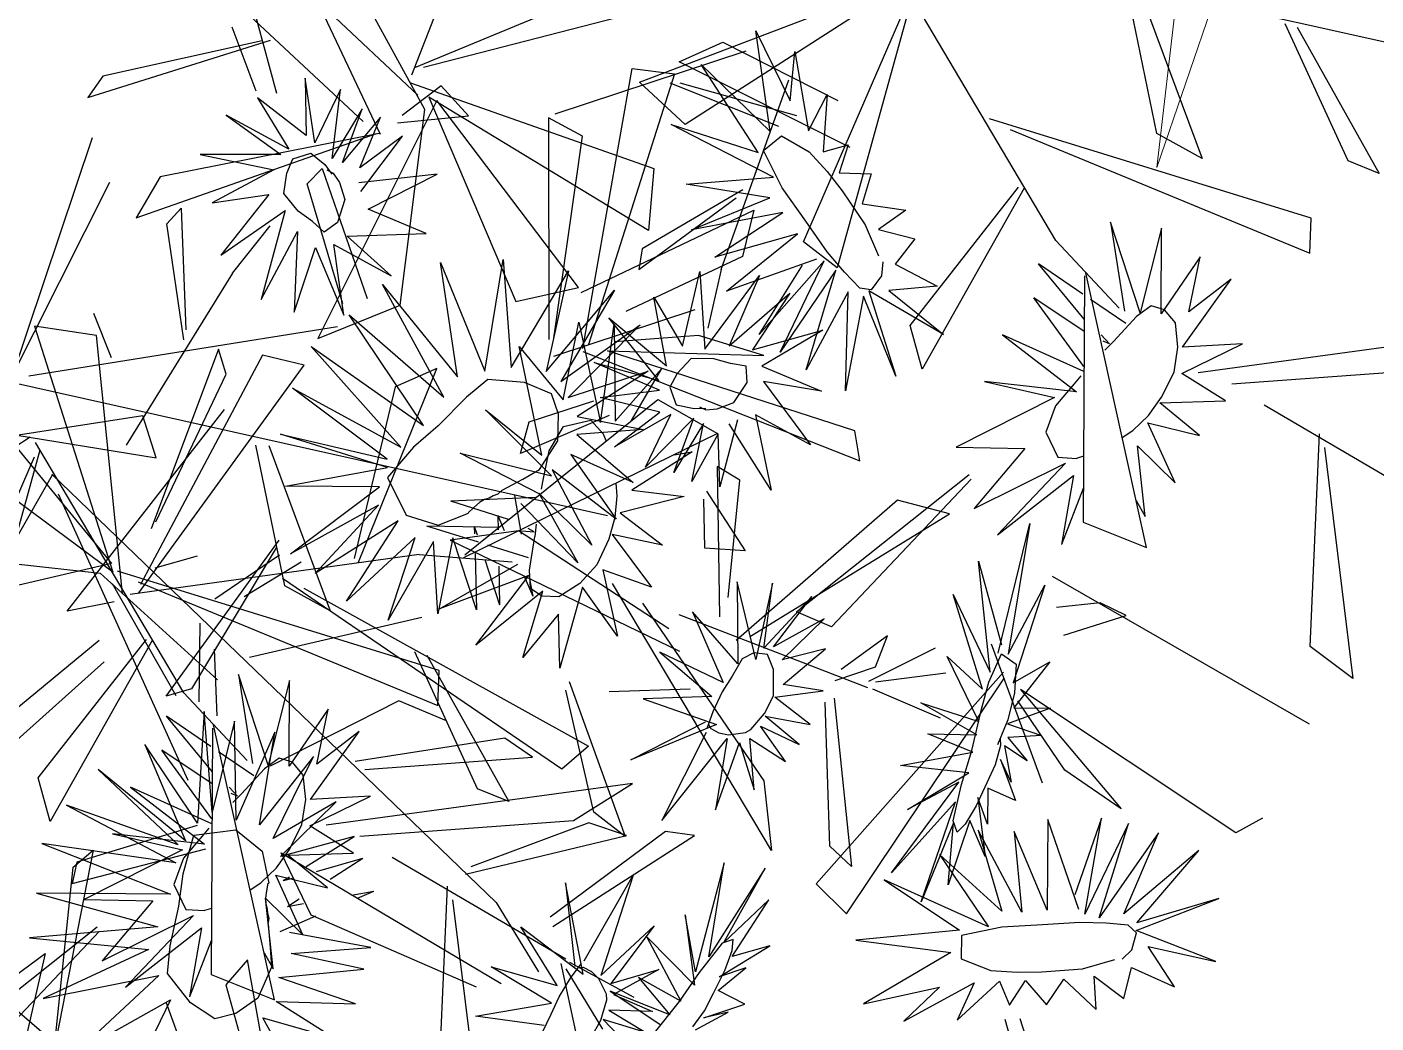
# Model space of a CAD drawing. Header units: millimetres. Extents: x -2729 to 15248, y -12439 to 5292.
# Drawn here: x 4224.4 to 4275.8, y -10324.1 to -10286.2 of the extents above; entities that cross this region are included whole.
import ezdxf

# ---------------------------------------------------------------- set-up
doc = ezdxf.new("R2010")
doc.units = ezdxf.units.MM

# ---------------------------------------------------------------- blocks, each defined once
blk = doc.blocks.new('styrtys')
at = {"color": 86, "linetype": 'Continuous'}
for p, q in [((-55.142, -11.478), (-55.167, -12.586)), ((-53.478, -13.323), (-55.142, -11.478)), ((-55.167, -12.586), (-54.315, -14.029)), ((-48.555, -19.104), (-48.638, -16.291)), ((-48.853, -19.113), (-50.282, -16.815)), ((-47.623, -20.286), (-42.067, -16.996)), ((-42.067, -16.996), (-42.432, -18.064)), ((-50.965, -17.578), (-48.745, -19.357)), ((-42.432, -18.064), (-47.349, -20.53)), ((-55.853, -19.225), (-55.492, -21.247)), ((-48.437, -24.175), (-55.853, -19.225)), ((-48.514, -19.277), (-48.034, -26.976)), ((-41.354, -20.024), (-48.059, -29.792)), ((-43.634, -21.403), (-41.354, -20.024)), ((-55.492, -21.247), (-48.056, -24.593)), ((-47.859, -28.441), (-43.634, -21.403)), ((-56.258, -23.174), (-57.214, -23.831)), ((-55.622, -34.516), (-56.258, -23.174)), ((-57.214, -23.831), (-56.03, -33.674)), ((-39.554, -25.284), (-39.393, -26.8)), ((-35.643, -30.247), (-39.554, -25.284)), ((-35.156, -28.736), (-33.433, -26.16)), ((-39.393, -26.8), (-35.989, -30.179)), ((-33.439, -36.98), (-32.424, -27.269)), ((-58.373, -28.177), (-58.017, -30.765)), ((-56.03, -33.674), (-58.373, -28.177)), ((-42.97, -40.416), (-42.039, -28.026)), ((-42.039, -28.026), (-40.824, -28.581)), ((-31.912, -28.061), (-31.763, -34.94)), ((-55.158, -31.157), (-54.926, -28.547)), ((-54.926, -28.547), (-46.572, -35.369)), ((-40.824, -28.581), (-42.964, -41.312)), ((-35.156, -28.736), (-42.901, -50.963)), ((-40.765, -29.785), (-40.985, -31.057)), ((-37.659, -35.411), (-40.765, -29.785)), ((-58.017, -30.765), (-56.458, -33.566)), ((-58.848, -31.305), (-54.976, -35.456)), ((-46.698, -35.363), (-55.158, -31.157)), ((-40.985, -31.057), (-37.788, -35.871)), ((-40.657, -33.353), (-40.581, -35.326)), ((-66.696, -35.766), (-55.947, -34.432)), ((-26.169, -34.318), (-29.202, -36.436)), ((-55.725, -34.561), (-66.201, -37.324)), ((-31.763, -34.94), (-33.439, -36.98)), ((-40.581, -35.326), (-36.266, -38.74)), ((-27.988, -36.792), (-25.998, -35.109)), ((-66.201, -37.324), (-66.696, -35.766)), ((-63.159, -39.43), (-55.492, -35.882)), ((-55.616, -35.737), (-63.071, -37.967)), ((-39.715, -41.192), (-43.853, -35.864)), ((-29.202, -36.436), (-27.988, -36.792)), ((-45.984, -36.949), (-39.979, -46.329)), ((-25.254, -48.823), (-21.97, -37.302)), ((-63.071, -37.967), (-63.159, -39.43)), ((-44.74, -38.934), (-52.697, -39.303)), ((-52.697, -39.303), (-51.402, -40.465)), ((-51.402, -40.465), (-44.806, -39.138)), ((-29.054, -43.728), (-32.381, -39.647)), ((-33.053, -40.327), (-29.863, -43.914)), ((-34.462, -41.358), (-42.307, -50.412)), ((-39.434, -42.548), (-37.162, -41.39)), ((-26.199, -43.548), (-16.643, -41.562)), ((-37.039, -43.461), (-44.236, -42.027)), ((-43.919, -42.016), (-37.691, -42.706)), ((-40.236, -47.71), (-38.416, -41.942)), ((-30.536, -43.54), (-23.407, -41.799)), ((-23.69, -41.943), (-29.626, -43.949)), ((-61.956, -42.235), (-62.561, -43.661)), ((-60.584, -44.585), (-61.956, -42.235)), ((-40.1, -43.459), (-37.36, -42.237)), ((-37.691, -42.706), (-37.039, -43.461)), ((-37.208, -43.119), (-40.069, -47.116)), ((-62.561, -43.661), (-60.903, -44.541)), ((-29.626, -43.949), (-30.536, -43.54)), ((-29.863, -43.914), (-29.054, -43.728)), ((-24.598, -44.425), (-26.199, -43.548)), ((-50.694, -43.96), (-50.381, -45.563)), ((-40.169, -46.057), (-50.694, -43.96)), ((-42.383, -44.619), (-41.284, -45.898)), ((-50.381, -45.563), (-40.491, -46.125)), ((-38.393, -48.246), (-47.893, -46.008)), ((-32.825, -48.065), (-37.231, -46.162)), ((-39.889, -46.603), (-48.408, -51.632)), ((-39.474, -46.774), (-38.393, -48.246)), ((-37.886, -46.672), (-33.147, -48.965)), ((-47.746, -53.921), (-40.475, -47.281)), ((-40.475, -47.281), (-42.222, -55.602)), ((-44.686, -55.546), (-40.755, -47.466)), ((-40.755, -47.466), (-34.506, -55.521)), ((-37.856, -54.883), (-40.236, -47.71)), ((-52.742, -47.904), (-45.087, -48.854)), ((-54.169, -50.722), (-50.034, -48.622)), ((-49.65, -48.53), (-53.406, -50.967)), ((-59.672, -49.232), (-62.505, -51.61)), ((-61.264, -51.857), (-59.431, -50.005)), ((-53.406, -50.967), (-54.169, -50.722)), ((-42.87, -50.933), (-34.342, -51.691)), ((-48.408, -51.632), (-47.746, -53.921))]:
    blk.add_line(p, q, dxfattribs=at)
at = {"color": 50, "linetype": 'Continuous'}
for p, q in [((-50.728, -12.619), (-49.51, -13.863)), ((-50.161, -13.901), (-50.728, -12.619)), ((-49.648, -12.499), (-49.038, -13.641)), ((-49.51, -13.863), (-49.648, -12.499)), ((-49.038, -13.641), (-48.534, -12.588)), ((-48.534, -12.588), (-48.696, -13.624)), ((-48.696, -13.624), (-47.536, -12.808)), ((-48.152, -13.543), (-46.97, -12.366)), ((-47.536, -12.808), (-48.152, -13.543)), ((-46.97, -12.366), (-46.958, -13.516)), ((-46.48, -13.722), (-44.547, -12.521)), ((-44.547, -12.521), (-45.552, -13.627)), ((-46.958, -13.516), (-45.705, -12.96)), ((-45.705, -12.96), (-46.48, -13.722)), ((-45.552, -13.627), (-42.988, -13.35)), ((-42.988, -13.35), (-45.217, -14.152)), ((-52.324, -13.387), (-50.161, -13.901)), ((-51.018, -14.32), (-52.324, -13.387)), ((-54.898, -14.777), (-51.018, -14.32)), ((-41.964, -14.025), (-45.969, -14.421)), ((-45.217, -14.152), (-41.964, -14.025)), ((-51.922, -14.95), (-54.898, -14.777)), ((-49.123, -14.899), (-50.868, -17.027)), ((-48.851, -17.208), (-49.123, -14.899)), ((-48.63, -14.755), (-48.851, -17.208)), ((-47.891, -16.467), (-48.63, -14.755)), ((-47.972, -14.614), (-47.891, -16.467)), ((-46.347, -16.911), (-47.972, -14.614)), ((-44.939, -15.961), (-47.192, -14.422)), ((-47.192, -14.422), (-46.347, -16.911)), ((-46.708, -14.616), (-44.939, -15.961)), ((-42.486, -15.509), (-46.708, -14.616)), ((-45.969, -14.421), (-42.486, -15.509)), ((-56.795, -16.288), (-51.922, -14.95)), ((-51.795, -15.317), (-56.795, -16.288)), ((-51.012, -15.287), (-54.67, -17.461)), ((-54.67, -17.461), (-52.145, -15.334)), ((-50.307, -15.281), (-53.109, -17.811)), ((-53.109, -17.811), (-51.012, -15.287)), ((-50.868, -17.027), (-50.307, -15.281)), ((-33.871, -21.583), (-33.225, -23.107)), ((-33.843, -23.205), (-33.871, -21.583)), ((-33.225, -23.107), (-33.035, -21.478)), ((-33.035, -21.478), (-32.807, -23.155)), ((-32.807, -23.155), (-32.17, -21.522)), ((-35.428, -22.027), (-33.843, -23.205)), ((-34.18, -23.463), (-35.428, -22.027)), ((-62.617, -24.882), (-61.967, -22.296)), ((-61.967, -22.296), (-62.28, -25.57)), ((-36.864, -22.885), (-34.18, -23.463)), ((-34.297, -23.946), (-36.864, -22.885)), ((-63.624, -25.092), (-63.542, -23.283)), ((-63.542, -23.283), (-62.617, -24.882)), ((-62.28, -25.57), (-59.758, -23.281)), ((-59.758, -23.281), (-62.007, -25.677)), ((-34.156, -23.976), (-33.741, -23.469)), ((-33.741, -23.469), (-33.531, -23.352)), ((-33.531, -23.352), (-32.736, -23.24)), ((-32.736, -23.24), (-31.976, -23.292)), ((-38.288, -24.417), (-34.297, -23.946)), ((-34.283, -24.328), (-34.156, -23.976)), ((-34.535, -24.751), (-38.288, -24.417)), ((-34.061, -24.573), (-36.945, -26.653)), ((-34.704, -27.487), (-34.061, -24.573)), ((-34.304, -24.683), (-34.283, -24.328)), ((-34.21, -24.857), (-34.304, -24.683)), ((-64.82, -24.813), (-63.624, -25.092)), ((-64.56, -26.217), (-64.82, -24.813)), ((-62.007, -25.677), (-58.453, -24.795)), ((-58.453, -24.795), (-61.915, -26.273)), ((-36.945, -26.653), (-34.2, -24.988)), ((-33.723, -24.951), (-34.384, -24.81)), ((-32.888, -25.047), (-33.723, -24.951)), ((-32.165, -25.041), (-32.888, -25.047)), ((-32.558, -25.213), (-32.855, -27.879)), ((-30.884, -27.635), (-32.558, -25.213)), ((-31.408, -25.063), (-32.165, -25.041)), ((-31.656, -25.113), (-30.884, -27.635)), ((-65.669, -25.577), (-64.56, -26.217)), ((-65.191, -27.2), (-65.669, -25.577)), ((-63.506, -25.551), (-63.01, -25.376)), ((-63.01, -25.376), (-62.355, -25.511)), ((-62.355, -25.511), (-62.228, -25.928)), ((-33.25, -25.297), (-34.704, -27.487)), ((-32.855, -27.879), (-33.25, -25.297)), ((-64.512, -26.75), (-63.645, -25.799)), ((-62.228, -25.928), (-62.539, -26.714)), ((-65.322, -28.088), (-64.512, -26.75)), ((-62.539, -26.714), (-62.968, -27.633)), ((-58.547, -26.483), (-62.475, -27.05)), ((-61.915, -26.273), (-58.547, -26.483)), ((-66.372, -27.357), (-65.191, -27.2)), ((-62.475, -27.05), (-58.751, -27.669)), ((-65.895, -28.49), (-66.372, -27.357)), ((-62.968, -27.633), (-63.695, -28.876)), ((-62.604, -27.602), (-59.024, -28.684)), ((-58.751, -27.669), (-62.604, -27.602)), ((-65.756, -28.926), (-65.322, -28.088)), ((-62.548, -27.888), (-60, -30.499)), ((-59.024, -28.684), (-62.112, -28.284)), ((-67.014, -28.617), (-65.895, -28.49)), ((-66.37, -29.376), (-67.014, -28.617)), ((-52.219, -28.693), (-50.635, -30.65)), ((-51.603, -30.608), (-52.219, -28.693)), ((-50.635, -30.65), (-50.18, -28.667)), ((-50.18, -28.667), (-49.751, -30.583)), ((-49.751, -30.583), (-48.554, -28.374)), ((-48.554, -28.374), (-48.372, -30.342)), ((-48.372, -30.342), (-46.312, -28.773)), ((-46.312, -28.773), (-47.455, -30.769)), ((-66.149, -29.859), (-65.756, -28.926)), ((-63.695, -28.876), (-64.472, -30.219)), ((-63.123, -28.963), (-60.99, -31.45)), ((-60, -30.499), (-63.123, -28.963)), ((-53.499, -29.712), (-53.893, -29.137)), ((-53.893, -29.137), (-51.603, -30.608)), ((-68.424, -30.148), (-66.37, -29.376)), ((-63.622, -29.802), (-61.568, -32.699)), ((-60.99, -31.45), (-63.622, -29.802)), ((-69.392, -31.962), (-66.862, -30.213)), ((-66.862, -30.213), (-68.424, -30.148)), ((-66.258, -31.07), (-66.149, -29.859)), ((-64.472, -30.219), (-65.463, -31.456)), ((-47.455, -30.769), (-44.288, -30.269)), ((-44.288, -30.269), (-46.131, -31.169)), ((-64.697, -30.686), (-64.889, -35.071)), ((-63.065, -33.613), (-64.697, -30.686)), ((-63.925, -30.495), (-63.065, -33.613)), ((-61.568, -32.699), (-63.925, -30.495)), ((-51.162, -31.034), (-50.379, -30.76)), ((-50.379, -30.76), (-49.531, -30.628)), ((-49.531, -30.628), (-48.455, -30.631)), ((-48.455, -30.631), (-47.535, -30.925)), ((-69.488, -33.64), (-67.611, -31.327)), ((-67.611, -31.327), (-69.392, -31.962)), ((-65.463, -31.456), (-66.258, -31.07)), ((-51.585, -31.275), (-51.162, -31.034)), ((-47.535, -30.925), (-46.744, -31.435)), ((-46.131, -31.169), (-44.061, -31.719)), ((-66.222, -31.533), (-69.488, -33.64)), ((-67.446, -35), (-66.222, -31.533)), ((-65.313, -31.615), (-67.446, -35)), ((-64.889, -35.071), (-65.313, -31.615)), ((-54.004, -31.731), (-56.293, -31.517)), ((-53.726, -32.29), (-56.293, -31.517)), ((-46.744, -31.435), (-46.487, -32.034)), ((-44.061, -31.719), (-46.685, -32.078)), ((-57.065, -33.869), (-53.726, -32.29)), ((-52.893, -32.283), (-53.085, -32.488)), ((-46.685, -32.078), (-43.739, -33.541)), ((-46.487, -32.034), (-46.581, -32.55)), ((-31.601, -32.362), (-30.815, -35.412)), ((-30.119, -35.031), (-31.601, -32.362)), ((-30.741, -32.255), (-30.119, -35.031)), ((-29.094, -35.074), (-30.741, -32.255)), ((-29.4, -31.987), (-29.094, -35.074)), ((-28.217, -34.774), (-29.4, -31.987)), ((-27.869, -32.182), (-28.217, -34.774)), ((-27.442, -34.987), (-27.869, -32.182)), ((-53.44, -32.772), (-57.065, -33.869)), ((-56.567, -35.122), (-53.44, -32.772)), ((-53.369, -33.148), (-53.085, -32.488)), ((-47.191, -32.876), (-48.446, -33.229)), ((-46.581, -32.55), (-47.191, -32.876)), ((-47.005, -32.814), (-44.422, -35.389)), ((-43.739, -33.541), (-47.005, -32.814)), ((-25.933, -32.919), (-27.442, -34.987)), ((-52.711, -33.985), (-53.369, -33.148)), ((-48.893, -33.384), (-48.446, -33.229)), ((-48.593, -33.327), (-48.622, -33.592)), ((-48.436, -33.77), (-48.593, -33.327)), ((-47.398, -34.743), (-47.61, -33.12)), ((-44.422, -35.389), (-47.222, -33.381)), ((-33.103, -33.86), (-33.593, -33.158)), ((-33.091, -33.61), (-33.593, -33.158)), ((-50.809, -33.626), (-52.039, -36.962)), ((-50.472, -33.824), (-51.648, -34.103)), ((-50.137, -37.143), (-50.809, -33.626)), ((-50.188, -33.756), (-50.472, -33.824)), ((-49.989, -33.727), (-50.137, -37.143)), ((-49.81, -33.815), (-48.33, -36.707)), ((-45.984, -36.949), (-47.21, -33.61)), ((-53.638, -34.426), (-56.567, -35.122)), ((-51.38, -34.282), (-54.775, -36.799)), ((-54.775, -36.799), (-53.638, -34.426)), ((-51.648, -34.103), (-52.711, -33.985)), ((-52.039, -36.962), (-51.38, -34.282)), ((-48.614, -34.41), (-48.33, -36.707)), ((-33.363, -35.455), (-34.556, -34.065)), ((-33.308, -34.861), (-34.556, -34.065)), ((-48.19, -34.621), (-47.084, -37.14)), ((-33.37, -35.891), (-35.175, -34.714)), ((-35.175, -34.714), (-33.311, -36.943)), ((-31.799, -34.772), (-30.688, -35.771)), ((-47.351, -35.098), (-47.084, -37.14)), ((-32.032, -35.394), (-31.678, -35.902)), ((-36.084, -35.889), (-33.818, -37.487)), ((-33.311, -36.943), (-36.084, -35.889)), ((-32.127, -35.615), (-31.678, -35.902)), ((-32.737, -36.304), (-32.502, -36.457)), ((-32.733, -36.189), (-32.502, -36.457)), ((-37.297, -37.389), (-34.061, -38.175)), ((-33.818, -37.487), (-37.297, -37.389)), ((-34.061, -38.175), (-37.525, -39.126)), ((-26.59, -38.468), (-22.276, -38.557)), ((-23.236, -40.91), (-26.59, -38.468)), ((-37.525, -39.126), (-33.86, -39.06)), ((-33.86, -39.06), (-37.26, -40.701)), ((-27.243, -39.256), (-23.236, -40.91)), ((-24.598, -42.898), (-27.243, -39.256)), ((-37.26, -40.701), (-33.753, -40.02)), ((-33.753, -40.02), (-37.111, -41.904)), ((-28.915, -40.068), (-26.486, -44.341)), ((-28.141, -44.81), (-28.915, -40.068)), ((-27.973, -40.035), (-24.598, -42.898)), ((-26.486, -44.341), (-27.973, -40.035)), ((-37.111, -41.904), (-33.134, -40.354)), ((-33.134, -40.354), (-35.015, -43.433)), ((-35.015, -43.433), (-32.333, -40.483)), ((-32.333, -40.483), (-33.416, -44.646)), ((-31.672, -45.18), (-31.411, -40.466)), ((-31.411, -40.466), (-29.951, -45.415)), ((-30.249, -40.158), (-28.141, -44.81)), ((-29.951, -45.415), (-30.249, -40.158)), ((-33.416, -44.646), (-32.077, -40.668)), ((-32.077, -40.668), (-31.672, -45.18)), ((-57.205, -41.825), (-57.124, -44.225)), ((-55.853, -44.522), (-57.205, -41.825)), ((-59.431, -42.391), (-57.887, -44.974)), ((-57.124, -44.225), (-59.431, -42.391)), ((-55.181, -42.368), (-55.853, -44.522)), ((-55.353, -44.852), (-55.181, -42.368)), ((-53.068, -43.379), (-55.353, -44.852)), ((-54.954, -45.447), (-53.068, -43.379)), ((-60.204, -44.204), (-58.42, -45.173)), ((-57.612, -44.762), (-60.204, -44.204)), ((-58.42, -45.173), (-60.504, -45.261)), ((-60.504, -45.261), (-58.327, -45.861)), ((-55.218, -46.319), (-52.371, -45.152)), ((-52.371, -45.152), (-54.954, -45.447)), ((-58.3, -46.284), (-60.819, -47.093)), ((-58.327, -45.861), (-60.508, -46.034)), ((-60.508, -46.034), (-58.3, -46.284)), ((-52.291, -46.49), (-55.218, -46.319)), ((-55.756, -47.085), (-52.291, -46.49)), ((-60.819, -47.093), (-58.569, -47.129)), ((-58.569, -47.129), (-60.65, -48.499)), ((-53.181, -48.598), (-55.756, -47.085)), ((-60.65, -48.499), (-58.688, -47.549)), ((-58.688, -47.549), (-59.214, -49.844)), ((-52.742, -47.904), (-54.978, -47.355)), ((-59.214, -49.844), (-57.935, -47.933)), ((-57.935, -47.933), (-58.112, -50.653)), ((-58.112, -50.653), (-57.614, -48.128)), ((-57.614, -48.128), (-56.334, -50.92)), ((-56.982, -48.118), (-54.856, -49.734)), ((-56.334, -50.92), (-56.982, -48.118)), ((-56.041, -47.905), (-53.181, -48.598)), ((-54.856, -49.734), (-56.041, -47.905))]:
    blk.add_line(p, q, dxfattribs=at)
for points in [[(-48.874, -13.889), (-48.641, -13.758), (-47.889, -13.642), (-47.134, -13.638), (-46.166, -13.638), (-45.353, -13.737), (-44.951, -13.883), (-45.275, -14.203), (-46.672, -14.488), (-48.012, -14.672), (-49.599, -14.999), (-50.645, -15.175), (-51.832, -15.19), (-51.707, -14.517), (-50.692, -14.112), (-49.649, -13.917), (-48.613, -13.875)], [(-30.765, -36.285), (-29.988, -35.842), (-29.333, -35.489), (-28.035, -35.469), (-27.151, -35.985), (-26.63, -36.63), (-26.804, -37.733), (-27.453, -38.994), (-28.45, -39.333), (-29.967, -39.673), (-31.156, -40.047), (-32.664, -40.285), (-33.517, -38.919), (-33.192, -37.664), (-32.194, -36.921)], [(-30.765, -36.285), (-30.982, -36.347), (-31.13, -36.47), (-31.28, -36.553), (-31.425, -36.678), (-31.627, -36.778), (-31.903, -36.863), (-32.19, -36.942), (-32.194, -36.921)], [(-57.822, -46.287), (-57.813, -46.009), (-57.586, -45.64), (-57.085, -45.184), (-56.171, -45.072), (-55.62, -45.38), (-55.8, -45.961), (-55.934, -46.618), (-56.314, -47.399), (-57.065, -47.622), (-57.662, -47.639), (-58.15, -47.114), (-57.975, -46.437), (-57.753, -46.041)]]:
    blk.add_lwpolyline(points, dxfattribs=at)
blk = doc.blocks.new('aerysty')
at = {"color": 221, "linetype": 'Continuous'}
for p, q in [((-32.861, -5.556, 0.09), (-31.988, -3.05, 0.09)), ((-31.988, -3.05, 0.09), (-32.587, -6.268, 0.09)), ((-33.878, -5.675, 0.09), (-33.636, -3.89, 0.09)), ((-33.636, -3.89, 0.09), (-32.861, -5.556, 0.09)), ((-32.587, -6.268, 0.09), (-29.885, -4.221, 0.09)), ((-29.885, -4.221, 0.09), (-32.327, -6.398, 0.09)), ((-35.039, -5.294, 0.09), (-33.878, -5.675, 0.09)), ((-34.905, -6.709, 0.09), (-35.039, -5.294, 0.09)), ((-35.948, -5.976, 0.09), (-34.905, -6.709, 0.09)), ((-35.617, -7.627, 0.09), (-35.948, -5.976, 0.09)), ((-32.327, -6.398, 0.09), (-28.725, -5.838, 0.09)), ((-28.725, -5.838, 0.09), (-32.288, -6.997, 0.09)), ((-32.288, -6.997, 0.09), (-28.968, -7.503, 0.09)), ((-36.801, -7.679, 0.09), (-35.617, -7.627, 0.09)), ((-36.428, -8.844, 0.09), (-36.801, -7.679, 0.09)), ((-28.968, -7.503, 0.09), (-32.911, -7.718, 0.09)), ((-32.911, -7.718, 0.09), (-29.274, -8.661, 0.09)), ((-33.088, -8.254, 0.09), (-29.634, -9.642, 0.09)), ((-29.274, -8.661, 0.09), (-33.088, -8.254, 0.09)), ((-33.057, -8.543, 0.09), (-30.762, -11.355, 0.09)), ((-37.549, -8.871, 0.09), (-36.428, -8.844, 0.09)), ((-36.977, -9.68, 0.09), (-37.549, -8.871, 0.09)), ((-29.634, -9.642, 0.09), (-32.66, -8.973, 0.09)), ((-39.082, -10.264, 0.09), (-36.977, -9.68, 0.09)), ((-33.722, -9.558, 0.09), (-31.827, -12.211, 0.09)), ((-30.762, -11.355, 0.09), (-33.722, -9.558, 0.09)), ((-37.539, -10.466, 0.09), (-39.082, -10.264, 0.09)), ((-40.202, -11.977, 0.09), (-37.539, -10.466, 0.09)), ((-34.291, -10.345, 0.09), (-32.511, -13.398, 0.09)), ((-31.827, -12.211, 0.09), (-34.291, -10.345, 0.09)), ((-35.435, -11.126, 0.09), (-36.012, -15.456, 0.09)), ((-34.075, -14.172, 0.09), (-35.435, -11.126, 0.09)), ((-34.652, -11.005, 0.09), (-34.075, -14.172, 0.09)), ((-32.511, -13.398, 0.09), (-34.652, -11.005, 0.09)), ((-40.445, -13.632, 0.09), (-38.379, -11.505, 0.09)), ((-37.021, -11.831, 0.09), (-40.445, -13.632, 0.09)), ((-38.379, -11.505, 0.09), (-40.202, -11.977, 0.09)), ((-38.54, -15.161, 0.09), (-37.021, -11.831, 0.09)), ((-36.127, -11.992, 0.09), (-38.54, -15.161, 0.09)), ((-36.012, -15.456, 0.09), (-36.127, -11.992, 0.09)), ((-18.992, -14.294, 0.09), (-16.851, -15.954, 0.09)), ((-18.653, -14.899, 0.09), (-18.992, -14.294, 0.09)), ((-17.294, -14.001, 0.09), (-15.896, -16.081, 0.09)), ((-16.851, -15.954, 0.09), (-17.294, -14.001, 0.09)), ((-15.896, -16.081, 0.09), (-15.27, -14.156, 0.09)), ((-15.27, -14.156, 0.09), (-15.014, -16.093, 0.09)), ((-15.014, -16.093, 0.09), (-13.632, -14.008, 0.09)), ((-13.632, -14.008, 0.09), (-13.625, -15.975, 0.09)), ((-13.625, -15.975, 0.09), (-11.445, -14.602, 0.09)), ((-11.445, -14.602, 0.09), (-12.754, -16.48, 0.09)), ((-19.331, -16.855, 0.09), (-21.582, -16.442, 0.09)), ((-19.105, -17.434, 0.09), (-21.582, -16.442, 0.09)), ((-12.754, -16.48, 0.09), (-9.57, -16.263, 0.09)), ((-9.57, -16.263, 0.09), (-11.478, -16.993, 0.09)), ((-44.114, -18.529, 0.09), (-42.839, -17.466, 0.09)), ((-42.839, -17.466, 0.09), (-42.928, -18.607, 0.09)), ((-22.554, -18.705, 0.09), (-19.105, -17.434, 0.09)), ((-11.478, -16.993, 0.09), (-9.473, -17.721, 0.09)), ((-44.661, -18.561, 0.09), (-43.439, -17.854, 0.09)), ((-43.439, -17.854, 0.09), (-44.114, -18.529, 0.09)), ((-42.473, -18.853, 0.09), (-40.451, -17.833, 0.09)), ((-40.451, -17.833, 0.09), (-41.544, -18.841, 0.09)), ((-18.863, -17.937, 0.09), (-22.554, -18.705, 0.09)), ((-22.171, -19.99, 0.09), (-18.863, -17.937, 0.09)), ((-9.473, -17.721, 0.09), (-12.107, -17.845, 0.09)), ((-12.107, -17.845, 0.09), (-9.315, -19.555, 0.09)), ((-42.928, -18.607, 0.09), (-41.637, -18.166, 0.09)), ((-41.637, -18.166, 0.09), (-42.473, -18.853, 0.09)), ((-41.544, -18.841, 0.09), (-38.978, -18.793, 0.09)), ((-38.978, -18.793, 0.09), (-41.259, -19.391, 0.09)), ((-16.331, -19.015, 0.09), (-17.845, -22.214, 0.09)), ((-15.975, -22.561, 0.09), (-16.331, -19.015, 0.09)), ((-14.108, -18.915, 0.09), (-14.16, -19.175, 0.09)), ((-13.991, -19.368, 0.09), (-14.108, -18.915, 0.09)), ((-13.048, -20.424, 0.09), (-13.115, -18.796, 0.09)), ((-12.488, -18.547, 0.09), (-10.155, -21.327, 0.09)), ((-9.315, -19.555, 0.09), (-12.488, -18.547, 0.09)), ((-41.142, -21.209, 0.09), (-43.24, -19.485, 0.09)), ((-43.24, -19.485, 0.09), (-42.622, -22.026, 0.09)), ((-38.022, -19.552, 0.09), (-42.027, -19.591, 0.09)), ((-41.259, -19.391, 0.09), (-38.022, -19.552, 0.09)), ((-15.527, -19.188, 0.09), (-15.975, -22.561, 0.09)), ((-15.358, -19.292, 0.09), (-14.146, -22.289, 0.09)), ((-11.841, -22.736, 0.09), (-12.762, -19.318, 0.09)), ((-10.155, -21.327, 0.09), (-12.753, -19.089, 0.09)), ((-45.13, -22.1, 0.09), (-45.196, -19.787, 0.09)), ((-44.695, -19.688, 0.09), (-45.13, -22.1, 0.09)), ((-44.114, -21.449, 0.09), (-44.695, -19.688, 0.09)), ((-44.03, -19.606, 0.09), (-44.114, -21.449, 0.09)), ((-42.622, -22.026, 0.09), (-44.03, -19.606, 0.09)), ((-42.777, -19.72, 0.09), (-41.142, -21.209, 0.09)), ((-38.671, -20.977, 0.09), (-42.777, -19.72, 0.09)), ((-42.027, -19.591, 0.09), (-38.671, -20.977, 0.09)), ((-19.206, -19.56, 0.09), (-22.171, -19.99, 0.09)), ((-20.543, -21.811, 0.09), (-19.206, -19.56, 0.09)), ((-16.955, -19.616, 0.09), (-20.543, -21.811, 0.09)), ((-17.845, -22.214, 0.09), (-16.955, -19.616, 0.09)), ((-14.224, -19.987, 0.09), (-14.146, -22.289, 0.09)), ((-13.823, -20.233, 0.09), (-12.948, -22.828, 0.09)), ((-34.158, -21.03, 0.09), (-33.515, -22.546, 0.09)), ((-34.13, -22.644, 0.09), (-34.158, -21.03, 0.09)), ((-33.515, -22.546, 0.09), (-33.326, -20.926, 0.09)), ((-33.326, -20.926, 0.09), (-33.099, -22.594, 0.09)), ((-33.099, -22.594, 0.09), (-32.466, -20.969, 0.09)), ((-32.466, -20.969, 0.09), (-32.293, -22.672, 0.09)), ((-13.033, -20.78, 0.09), (-12.948, -22.828, 0.09)), ((-35.708, -21.472, 0.09), (-34.13, -22.644, 0.09)), ((-34.465, -22.901, 0.09), (-35.708, -21.472, 0.09)), ((-32.293, -22.672, 0.09), (-31.112, -21.226, 0.09)), ((-31.112, -21.226, 0.09), (-31.713, -22.647, 0.09)), ((-31.713, -22.647, 0.09), (-29.703, -21.99, 0.09)), ((-29.703, -21.99, 0.09), (-30.936, -23.179, 0.09)), ((-37.136, -22.325, 0.09), (-34.465, -22.901, 0.09)), ((-34.582, -23.382, 0.09), (-37.136, -22.325, 0.09)), ((-30.936, -23.179, 0.09), (-28.764, -22.639, 0.09)), ((-28.764, -22.639, 0.09), (-30.692, -23.722, 0.09)), ((-38.553, -23.85, 0.09), (-34.582, -23.382, 0.09)), ((-28.286, -23.485, 0.09), (-30.928, -24.012, 0.09)), ((-30.692, -23.722, 0.09), (-28.286, -23.485, 0.09)), ((-34.818, -24.183, 0.09), (-38.553, -23.85, 0.09)), ((-34.347, -24.006, 0.09), (-37.217, -26.075, 0.09)), ((-34.987, -26.906, 0.09), (-34.347, -24.006, 0.09)), ((-34.495, -24.288, 0.09), (-34.589, -24.115, 0.09)), ((-31.451, -24.042, 0.09), (-29.312, -26.205, 0.09)), ((-28.642, -25.039, 0.09), (-31.451, -24.042, 0.09)), ((-30.928, -24.012, 0.09), (-28.642, -25.039, 0.09)), ((-37.217, -26.075, 0.09), (-34.485, -24.418, 0.09)), ((-32.851, -24.643, 0.09), (-33.147, -27.295, 0.09)), ((-31.185, -27.053, 0.09), (-32.851, -24.643, 0.09)), ((-31.954, -24.543, 0.09), (-31.185, -27.053, 0.09)), ((-29.312, -26.205, 0.09), (-31.954, -24.543, 0.09)), ((-33.54, -24.726, 0.09), (-34.987, -26.906, 0.09)), ((-33.147, -27.295, 0.09), (-33.54, -24.726, 0.09)), ((-35.436, -28.148, 0.09), (-33.722, -25.585, 0.09)), ((-23.394, -26.579, 0.09), (-23.526, -28.965, 0.09)), ((-22.292, -29.372, 0.09), (-23.394, -26.579, 0.09)), ((-25.651, -26.944, 0.09), (-24.348, -29.64, 0.09)), ((-23.526, -28.965, 0.09), (-25.651, -26.944, 0.09)), ((-21.436, -27.296, 0.09), (-22.292, -29.372, 0.09)), ((-21.826, -29.743, 0.09), (-21.436, -27.296, 0.09)), ((-26.577, -28.672, 0.09), (-24.894, -29.791, 0.09)), ((-24.057, -29.455, 0.09), (-26.577, -28.672, 0.09)), ((-19.431, -28.485, 0.09), (-21.826, -29.743, 0.09)), ((-21.482, -30.368, 0.09), (-19.431, -28.485, 0.09)), ((-26.968, -29.694, 0.09), (-24.863, -30.481, 0.09)), ((-24.894, -29.791, 0.09), (-26.968, -29.694, 0.09)), ((-21.822, -31.209, 0.09), (-18.896, -30.303, 0.09)), ((-18.896, -30.303, 0.09), (-21.482, -30.368, 0.09)), ((-27.04, -30.46, 0.09), (-24.874, -30.903, 0.09)), ((-24.863, -30.481, 0.09), (-27.04, -30.46, 0.09)), ((-29.708, -31.384, 0.09), (-29.404, -34.456, 0.09)), ((-28.531, -34.158, 0.09), (-29.708, -31.384, 0.09)), ((-24.874, -30.903, 0.09), (-27.442, -31.482, 0.09)), ((-18.935, -31.637, 0.09), (-21.822, -31.209, 0.09)), ((-31.898, -31.758, 0.09), (-31.116, -34.793, 0.09)), ((-30.424, -34.413, 0.09), (-31.898, -31.758, 0.09)), ((-31.043, -31.65, 0.09), (-30.424, -34.413, 0.09)), ((-29.404, -34.456, 0.09), (-31.043, -31.65, 0.09)), ((-28.184, -31.578, 0.09), (-28.531, -34.158, 0.09)), ((-27.76, -34.369, 0.09), (-28.184, -31.578, 0.09)), ((-27.442, -31.482, 0.09), (-25.215, -31.717, 0.09)), ((-25.215, -31.717, 0.09), (-27.398, -32.891, 0.09)), ((-22.422, -31.921, 0.09), (-18.935, -31.637, 0.09)), ((-26.258, -32.311, 0.09), (-27.76, -34.369, 0.09)), ((-27.398, -32.891, 0.09), (-25.369, -32.123, 0.09)), ((-27.164, -34.717, 0.09), (-26.258, -32.311, 0.09)), ((-25.369, -32.123, 0.09), (-26.093, -34.351, 0.09)), ((-20.003, -33.648, 0.09), (-22.422, -31.921, 0.09)), ((-33.394, -33.248, 0.09), (-33.881, -32.55, 0.09)), ((-33.382, -32.999, 0.09), (-33.881, -32.55, 0.09)), ((-26.093, -34.351, 0.09), (-24.657, -32.57, 0.09)), ((-24.657, -32.57, 0.09), (-25.072, -35.25, 0.09)), ((-25.072, -35.25, 0.09), (-24.356, -32.791, 0.09)), ((-24.356, -32.791, 0.09), (-23.334, -35.672, 0.09)), ((-23.729, -32.837, 0.09), (-21.764, -34.627, 0.09)), ((-23.334, -35.672, 0.09), (-23.729, -32.837, 0.09)), ((-22.777, -32.709, 0.09), (-20.003, -33.648, 0.09)), ((-21.764, -34.627, 0.09), (-22.777, -32.709, 0.09)), ((-49.482, -33.188, 0.09), (-48.085, -35.267, 0.09)), ((-49.04, -35.141, 0.09), (-49.482, -33.188, 0.09)), ((-48.085, -35.267, 0.09), (-47.458, -33.342, 0.09)), ((-47.458, -33.342, 0.09), (-47.203, -35.279, 0.09)), ((-47.203, -35.279, 0.09), (-45.821, -33.195, 0.09)), ((-45.821, -33.195, 0.09), (-45.814, -35.161, 0.09)), ((-33.652, -34.835, 0.09), (-34.839, -33.452, 0.09)), ((-33.598, -34.245, 0.09), (-34.839, -33.452, 0.09)), ((-24.277, -33.325, 0.09), (-27.164, -34.717, 0.09)), ((-26.74, -35.39, 0.09), (-24.277, -33.325, 0.09)), ((-50.841, -34.085, 0.09), (-51.181, -33.48, 0.09)), ((-51.181, -33.48, 0.09), (-49.04, -35.141, 0.09)), ((-45.814, -35.161, 0.09), (-43.633, -33.788, 0.09)), ((-43.633, -33.788, 0.09), (-44.942, -35.666, 0.09)), ((-33.659, -35.27, 0.09), (-35.456, -34.097, 0.09)), ((-35.456, -34.097, 0.09), (-33.6, -36.316, 0.09)), ((-32.096, -34.155, 0.09), (-30.99, -35.15, 0.09)), ((-32.422, -34.995, 0.09), (-31.975, -35.28, 0.09)), ((-32.328, -34.774, 0.09), (-31.975, -35.28, 0.09)), ((-22.927, -34.511, 0.09), (-26.74, -35.39, 0.09)), ((-26.369, -35.945, 0.09), (-22.927, -34.511, 0.09)), ((-44.942, -35.666, 0.09), (-41.759, -35.449, 0.09)), ((-41.759, -35.449, 0.09), (-43.666, -36.179, 0.09)), ((-36.36, -35.268, 0.09), (-34.105, -36.858, 0.09)), ((-33.6, -36.316, 0.09), (-36.36, -35.268, 0.09)), ((-51.519, -36.041, 0.09), (-53.77, -35.628, 0.09)), ((-51.293, -36.62, 0.09), (-53.77, -35.628, 0.09)), ((-33.029, -35.681, 0.09), (-32.796, -35.833, 0.09)), ((-33.025, -35.566, 0.09), (-32.796, -35.833, 0.09)), ((-22.328, -36.039, 0.09), (-26.369, -35.945, 0.09)), ((-43.666, -36.179, 0.09), (-41.662, -36.907, 0.09)), ((-26.339, -36.622, 0.09), (-22.328, -36.039, 0.09)), ((-54.742, -37.892, 0.09), (-51.293, -36.62, 0.09)), ((-41.662, -36.907, 0.09), (-44.295, -37.031, 0.09)), ((-44.295, -37.031, 0.09), (-41.504, -38.741, 0.09)), ((-37.567, -36.76, 0.09), (-34.347, -37.542, 0.09)), ((-34.105, -36.858, 0.09), (-37.567, -36.76, 0.09)), ((-22.619, -37.922, 0.09), (-26.339, -36.622, 0.09)), ((-51.052, -37.124, 0.09), (-54.742, -37.892, 0.09)), ((-54.36, -39.177, 0.09), (-51.052, -37.124, 0.09)), ((-34.347, -37.542, 0.09), (-37.794, -38.488, 0.09)), ((-45.237, -39.61, 0.09), (-45.304, -37.982, 0.09)), ((-44.677, -37.733, 0.09), (-42.344, -40.513, 0.09)), ((-41.504, -38.741, 0.09), (-44.677, -37.733, 0.09)), ((-26.912, -37.834, 0.09), (-22.619, -37.922, 0.09)), ((-23.574, -40.264, 0.09), (-26.912, -37.834, 0.09)), ((-48.52, -38.202, 0.09), (-50.033, -41.401, 0.09)), ((-48.164, -41.747, 0.09), (-48.52, -38.202, 0.09)), ((-47.716, -38.374, 0.09), (-48.164, -41.747, 0.09)), ((-47.546, -38.478, 0.09), (-46.334, -41.475, 0.09)), ((-46.297, -38.101, 0.09), (-46.348, -38.361, 0.09)), ((-46.18, -38.555, 0.09), (-46.297, -38.101, 0.09)), ((-44.03, -41.922, 0.09), (-44.951, -38.504, 0.09)), ((-42.344, -40.513, 0.09), (-44.942, -38.276, 0.09)), ((-37.794, -38.488, 0.09), (-34.147, -38.423, 0.09)), ((-34.147, -38.423, 0.09), (-37.53, -40.057, 0.09)), ((-51.395, -38.746, 0.09), (-54.36, -39.177, 0.09)), ((-52.731, -40.998, 0.09), (-51.395, -38.746, 0.09)), ((-49.144, -38.802, 0.09), (-52.731, -40.998, 0.09)), ((-50.033, -41.401, 0.09), (-49.144, -38.802, 0.09)), ((-27.562, -38.618, 0.09), (-23.574, -40.264, 0.09)), ((-24.93, -42.243, 0.09), (-27.562, -38.618, 0.09)), ((-46.413, -39.173, 0.09), (-46.334, -41.475, 0.09)), ((-46.012, -39.419, 0.09), (-45.137, -42.014, 0.09)), ((-37.53, -40.057, 0.09), (-34.041, -39.378, 0.09)), ((-34.041, -39.378, 0.09), (-37.383, -41.254, 0.09)), ((-30.553, -39.515, 0.09), (-28.456, -44.146, 0.09)), ((-30.257, -44.747, 0.09), (-30.553, -39.515, 0.09)), ((-29.226, -39.426, 0.09), (-26.808, -43.679, 0.09)), ((-28.456, -44.146, 0.09), (-29.226, -39.426, 0.09)), ((-28.289, -39.394, 0.09), (-24.93, -42.243, 0.09)), ((-26.808, -43.679, 0.09), (-28.289, -39.394, 0.09)), ((-45.222, -39.966, 0.09), (-45.137, -42.014, 0.09)), ((-37.383, -41.254, 0.09), (-33.424, -39.711, 0.09)), ((-33.424, -39.711, 0.09), (-35.297, -42.776, 0.09)), ((-35.297, -42.776, 0.09), (-32.627, -39.839, 0.09)), ((-32.627, -39.839, 0.09), (-33.705, -43.983, 0.09)), ((-33.705, -43.983, 0.09), (-32.372, -40.023, 0.09)), ((-32.372, -40.023, 0.09), (-31.969, -44.514, 0.09)), ((-31.969, -44.514, 0.09), (-31.71, -39.822, 0.09)), ((-31.71, -39.822, 0.09), (-30.257, -44.747, 0.09))]:
    blk.add_line(p, q, dxfattribs=at)
at = {"color": 86, "linetype": 'Continuous'}
for p, q in [((-26.407, -4.424, 0.09), (-27.412, -4.991, 0.09)), ((-13.146, -9.856, 0.09), (-20.061, -4.295, 0.09)), ((-20.061, -4.295, 0.09), (-19.881, -6.332, 0.09)), ((-37.774, -8.266, 0.09), (-40.708, -4.827, 0.09)), ((-27.412, -4.991, 0.09), (-27.106, -14.852, 0.09)), ((-22.786, -16.103, 0.09), (-22.416, -4.804, 0.09)), ((-12.791, -4.994, 0.09), (-12.994, -12.668, 0.09)), ((-40.861, -5.681, 0.09), (-38.099, -8.726, 0.09)), ((-19.881, -6.332, 0.09), (-12.805, -10.305, 0.09)), ((-5.758, -6.366, 0.09), (-13.267, -15.458, 0.09)), ((-12.949, -14.137, 0.09), (-8.14, -7.533, 0.09)), ((-28.944, -9.197, 0.09), (-28.819, -11.794, 0.09)), ((-27.106, -14.852, 0.09), (-28.944, -9.197, 0.09)), ((-28.819, -11.794, 0.09), (-27.522, -14.708, 0.09)), ((-29.691, -12.256, 0.09), (-26.219, -16.712, 0.09)), ((2.413, -12.546, 0.09), (-5.296, -34.666, 0.09)), ((-20.425, -16.184, 0.09), (-19.964, -13.618, 0.09)), ((-19.964, -13.618, 0.09), (-12.285, -21.117, 0.09)), ((-3.17, -13.59, 0.09), (-3.389, -14.856, 0.09)), ((-0.079, -19.189, 0.09), (-3.17, -13.59, 0.09)), ((-9.159, -26.439, 0.09), (-7.143, -14.238, 0.09)), ((-7.143, -14.238, 0.09), (-5.988, -14.895, 0.09)), ((-5.988, -14.895, 0.09), (-9.233, -27.327, 0.09)), ((-3.389, -14.856, 0.09), (-0.207, -19.647, 0.09)), ((-37.864, -15.986, 0.09), (-27.091, -15.612, 0.09)), ((-26.883, -15.758, 0.09), (-37.511, -17.574, 0.09)), ((-37.511, -17.574, 0.09), (-37.864, -15.986, 0.09)), ((-12.409, -21.1, 0.09), (-20.425, -16.184, 0.09)), ((-30.543, -21.047, 0.09), (-29.289, -20.013, 0.09)), ((-29.289, -20.013, 0.09), (-28.036, -20.242, 0.09)), ((-6.243, -19.64, 0.09), (-6.342, -21.603, 0.09)), ((-2.125, -24.942, 0.09), (-6.243, -19.64, 0.09)), ((-28.036, -20.242, 0.09), (-30.059, -21.078, 0.09)), ((-29.086, -23.68, 0.09), (-21.172, -20.839, 0.09)), ((-21.282, -20.685, 0.09), (-28.87, -22.237, 0.09)), ((-45.3, -23.988, 0.09), (-46.515, -21.584, 0.09)), ((-45.004, -24.006, 0.09), (-44.838, -21.209, 0.09)), ((-6.342, -21.603, 0.09), (-2.365, -25.368, 0.09)), ((-47.259, -22.28, 0.09), (-45.215, -24.24, 0.09)), ((-44.185, -25.26, 0.09), (-38.387, -22.488, 0.09)), ((-38.387, -22.488, 0.09), (-38.843, -23.514, 0.09)), ((-28.87, -22.237, 0.09), (-29.086, -23.68, 0.09)), ((-11.841, -22.736, 0.09), (-6.716, -32.563, 0.09)), ((-45.335, -29.042, 0.09), (-52.249, -23.482, 0.09)), ((-38.843, -23.514, 0.09), (-43.935, -25.525, 0.09)), ((-44.979, -24.181, 0.09), (-45.182, -31.855, 0.09)), ((-10.783, -24.813, 0.09), (-18.703, -24.477, 0.09)), ((-18.703, -24.477, 0.09), (-17.522, -25.743, 0.09)), ((-39.814, -24.713, 0.09), (-39.653, -26.221, 0.09)), ((-35.921, -29.653, 0.09), (-39.814, -24.713, 0.09)), ((-17.522, -25.743, 0.09), (-10.866, -25.009, 0.09)), ((-52.07, -25.518, 0.09), (-44.994, -29.491, 0.09)), ((-37.947, -25.553, 0.09), (-45.456, -34.644, 0.09)), ((-40.329, -26.719, 0.09), (-37.947, -25.553, 0.09)), ((-39.653, -26.221, 0.09), (-36.265, -29.584, 0.09)), ((-25.977, -29.166, 0.09), (-30.797, -26.078, 0.09)), ((-30.002, -26.179, 0.09), (-25.957, -28.16, 0.09)), ((-45.138, -33.323, 0.09), (-40.329, -26.719, 0.09)), ((-33.728, -36.353, 0.09), (-32.718, -26.688, 0.09)), ((-28.14, -26.567, 0.09), (-28.866, -27.927, 0.09)), ((-26.988, -29.017, 0.09), (-28.14, -26.567, 0.09)), ((-32.209, -27.477, 0.09), (-32.06, -34.323, 0.09)), ((-28.866, -27.927, 0.09), (-27.3, -28.946, 0.09)), ((-25.957, -28.16, 0.09), (-25.977, -29.166, 0.09)), ((-41.019, -29.193, 0.09), (-41.238, -30.459, 0.09)), ((-37.928, -34.792, 0.09), (-41.019, -29.193, 0.09)), ((-6.881, -32.277, 0.09), (-17.129, -29.27, 0.09)), ((-17.129, -29.27, 0.09), (-16.959, -30.886, 0.09)), ((-41.238, -30.459, 0.09), (-38.056, -35.25, 0.09)), ((-16.959, -30.886, 0.09), (-7.206, -32.316, 0.09)), ((-12.963, -31.273, 0.09), (-13.624, -38.532, 0.09)), ((-57.889, -31.822, 0.09), (-54.416, -36.278, 0.09)), ((-29.776, -31.732, 0.09), (-37.484, -53.853, 0.09)), ((-19.507, -32.999, 0.09), (-21.675, -32.257, 0.09)), ((-52.613, -35.37, 0.09), (-52.153, -32.805, 0.09)), ((-52.153, -32.805, 0.09), (-44.473, -40.304, 0.09)), ((-18.661, -32.564, 0.09), (-22.794, -35.247, 0.09)), ((-16.933, -33.136, 0.09), (-18.661, -32.564, 0.09)), ((-6.651, -32.843, 0.09), (-15.539, -37.077, 0.09)), ((-12.111, -37.52, 0.09), (-11.689, -32.611, 0.09)), ((-41.348, -45.625, 0.09), (-39.332, -33.424, 0.09)), ((-39.332, -33.424, 0.09), (-38.176, -34.081, 0.09)), ((-23.067, -37.074, 0.09), (-16.933, -33.136, 0.09)), ((-19.507, -32.999, 0.09), (-12.002, -34.616, 0.09)), ((-26.493, -33.704, 0.09), (-29.511, -35.812, 0.09)), ((-21.17, -35.667, 0.09), (-16.886, -33.95, 0.09)), ((-16.497, -33.892, 0.09), (-20.435, -35.977, 0.09)), ((-15.085, -39.404, 0.09), (-7.291, -33.463, 0.09)), ((-13.018, -33.635, 0.09), (-14.295, -38.07, 0.09)), ((-38.176, -34.081, 0.09), (-41.421, -46.513, 0.09)), ((-32.06, -34.323, 0.09), (-33.728, -36.353, 0.09)), ((-14.489, -38.412, 0.09), (-13.714, -34.024, 0.09)), ((-28.303, -36.166, 0.09), (-26.323, -34.491, 0.09)), ((-44.598, -40.286, 0.09), (-52.613, -35.37, 0.09)), ((-29.511, -35.812, 0.09), (-28.303, -36.166, 0.09)), ((-20.435, -35.977, 0.09), (-21.17, -35.667, 0.09)), ((-19.705, -36.14, 0.09), (-19.805, -45.939, 0.09)), ((-17.59, -37.212, 0.09), (-19.705, -36.14, 0.09)), ((-11.934, -36.586, 0.09), (-17.821, -41.514, 0.09)), ((-24.677, -39.021, 0.09), (-22.964, -37.265, 0.09)), ((-22.964, -37.265, 0.09), (-19.75, -45.61, 0.09)), ((-19.709, -46.826, 0.09), (-17.59, -37.212, 0.09)), ((-15.539, -37.077, 0.09), (-15.085, -39.404, 0.09)), ((-13.624, -38.532, 0.09), (-12.111, -37.52, 0.09)), ((-38.431, -38.827, 0.09), (-38.531, -40.79, 0.09)), ((-34.314, -44.129, 0.09), (-38.431, -38.827, 0.09)), ((-19.805, -45.939, 0.09), (-24.677, -39.021, 0.09)), ((-61.274, -42.866, 0.09), (-53.36, -40.025, 0.09)), ((-53.471, -39.871, 0.09), (-61.058, -41.424, 0.09)), ((-11.833, -39.894, 0.09), (-18.953, -46.712, 0.09)), ((-39.695, -41.895, 0.09), (-37.433, -40.742, 0.09)), ((-38.531, -40.79, 0.09), (-34.554, -44.555, 0.09)), ((-19.122, -46.992, 0.09), (-10.453, -40.753, 0.09)), ((-40.357, -42.801, 0.09), (-37.63, -41.585, 0.09)), ((-44.03, -41.922, 0.09), (-38.905, -51.75, 0.09)), ((-29.854, -44.693, 0.09), (-27.117, -42.687, 0.09)), ((-27.117, -42.687, 0.09), (-20.279, -45.822, 0.09)), ((-50.892, -43.663, 0.09), (-49.711, -44.929, 0.09)), ((-42.972, -43.999, 0.09), (-50.892, -43.663, 0.09)), ((-49.711, -44.929, 0.09), (-43.055, -44.196, 0.09)), ((-24.256, -47.962, 0.09), (-27.567, -43.9, 0.09)), ((-29.086, -44.293, 0.09), (-36.893, -53.304, 0.09)), ((-19.75, -45.61, 0.09), (-29.854, -44.693, 0.09)), ((-28.236, -44.577, 0.09), (-25.062, -48.146, 0.09)), ((-32.204, -47.696, 0.09), (-39.366, -46.269, 0.09)), ((-39.05, -46.258, 0.09), (-32.852, -46.945, 0.09)), ((-20.279, -45.822, 0.09), (-17.316, -51.061, 0.09)), ((-21.976, -46.817, 0.09), (-27.785, -53.052, 0.09)), ((-9.261, -66.446, 0.09), (-21.98, -46.775, 0.09)), ((-18.992, -51.141, 0.09), (-19.96, -46.346, 0.09)), ((-32.852, -46.945, 0.09), (-32.204, -47.696, 0.09)), ((-29.601, -53.001, 0.09), (-22.036, -46.908, 0.09)), ((-8.546, -48.939, 0.09), (-19.448, -46.946, 0.09)), ((-39.281, -53.096, 0.09), (-36.968, -47.539, 0.09)), ((-36.968, -47.539, 0.09), (-35.875, -48.812, 0.09)), ((-19.597, -59.274, 0.09), (-21.911, -47.578, 0.09)), ((-25.062, -48.146, 0.09), (-24.256, -47.962, 0.09)), ((-39.069, -51.463, 0.09), (-49.317, -48.456, 0.09)), ((-35.875, -48.812, 0.09), (-39.064, -52.522, 0.09)), ((-49.148, -50.073, 0.09), (-39.394, -51.502, 0.09)), ((-34.626, -50.993, 0.09), (-33.551, -52.458, 0.09)), ((-38.839, -52.03, 0.09), (-47.727, -56.263, 0.09)), ((-26.671, -56.989, 0.09), (-21.145, -52.214, 0.09)), ((-21.331, -52.47, 0.09), (-25.68, -56.938, 0.09)), ((-27.785, -53.052, 0.09), (-29.601, -53.001, 0.09)), ((-37.454, -53.823, 0.09), (-28.966, -54.577, 0.09)), ((-27.89, -56.041, 0.09), (-37.345, -53.815, 0.09)), ((-25.68, -56.938, 0.09), (-26.671, -56.989, 0.09))]:
    blk.add_line(p, q, dxfattribs=at)
at = {"color": 50, "linetype": 'Continuous'}
for p, q in [((-33.801, -6.141, 0.09), (-33.294, -6.012, 0.09)), ((-33.294, -6.012, 0.09), (-32.657, -6.203, 0.09)), ((-34.904, -7.24, 0.09), (-33.961, -6.374, 0.09)), ((-32.567, -6.628, 0.09), (-32.945, -7.38, 0.09)), ((-32.657, -6.203, 0.09), (-32.567, -6.628, 0.09)), ((-35.825, -8.496, 0.09), (-34.904, -7.24, 0.09)), ((-32.945, -7.38, 0.09), (-33.452, -8.252, 0.09)), ((-36.329, -9.288, 0.09), (-35.825, -8.496, 0.09)), ((-33.452, -8.252, 0.09), (-34.282, -9.42, 0.09)), ((-36.801, -10.178, 0.09), (-36.329, -9.288, 0.09)), ((-34.282, -9.42, 0.09), (-35.17, -10.684, 0.09)), ((-37.016, -11.369, 0.09), (-36.801, -10.178, 0.09)), ((-35.17, -10.684, 0.09), (-36.262, -11.822, 0.09)), ((-36.262, -11.822, 0.09), (-37.016, -11.369, 0.09)), ((-16.893, -16.617, 0.09), (-16.452, -16.415, 0.09)), ((-16.452, -16.415, 0.09), (-15.652, -16.213, 0.09)), ((-15.652, -16.213, 0.09), (-14.799, -16.157, 0.09)), ((-14.799, -16.157, 0.09), (-13.733, -16.254, 0.09)), ((-13.733, -16.254, 0.09), (-12.847, -16.627, 0.09)), ((-12.847, -16.627, 0.09), (-12.108, -17.202, 0.09)), ((-12.108, -17.202, 0.09), (-11.906, -17.819, 0.09)), ((-18.826, -18.316, 0.09), (-18.487, -17.687, 0.09)), ((-18.279, -17.5, 0.09), (-18.487, -17.687, 0.09)), ((-11.906, -17.819, 0.09), (-12.045, -18.322, 0.09)), ((-18.248, -19.204, 0.09), (-18.826, -18.316, 0.09)), ((-12.045, -18.322, 0.09), (-12.679, -18.592, 0.09)), ((-44.618, -18.698, 0.09), (-43.862, -18.65, 0.09)), ((-43.862, -18.65, 0.09), (-43.114, -18.712, 0.09)), ((-43.114, -18.712, 0.09), (-42.154, -18.798, 0.09)), ((-42.154, -18.798, 0.09), (-41.357, -18.967, 0.09)), ((-41.357, -18.967, 0.09), (-40.971, -19.148, 0.09)), ((-14.41, -18.945, 0.09), (-13.953, -18.831, 0.09)), ((-12.679, -18.592, 0.09), (-13.953, -18.831, 0.09)), ((-41.32, -19.436, 0.09), (-42.73, -19.596, 0.09)), ((-40.971, -19.148, 0.09), (-41.32, -19.436, 0.09)), ((-17.205, -19.415, 0.09), (-18.248, -19.204, 0.09)), ((-16.015, -19.242, 0.09), (-17.205, -19.415, 0.09)), ((-15.727, -19.2, 0.09), (-16.015, -19.242, 0.09)), ((-44.075, -19.66, 0.09), (-45.677, -19.844, 0.09)), ((-42.73, -19.596, 0.09), (-44.075, -19.66, 0.09)), ((-34.442, -23.411, 0.09), (-34.028, -22.907, 0.09)), ((-34.028, -22.907, 0.09), (-33.819, -22.791, 0.09)), ((-33.819, -22.791, 0.09), (-33.028, -22.679, 0.09)), ((-33.028, -22.679, 0.09), (-32.272, -22.731, 0.09)), ((-32.272, -22.731, 0.09), (-31.414, -23.267, 0.09)), ((-34.568, -23.762, 0.09), (-34.442, -23.411, 0.09)), ((-31.414, -23.267, 0.09), (-31.052, -23.77, 0.09)), ((-34.589, -24.115, 0.09), (-34.568, -23.762, 0.09)), ((-31.052, -23.77, 0.09), (-31.282, -24.24, 0.09)), ((-34.011, -24.381, 0.09), (-34.668, -24.242, 0.09)), ((-33.179, -24.477, 0.09), (-34.011, -24.381, 0.09)), ((-32.46, -24.472, 0.09), (-33.179, -24.477, 0.09)), ((-31.707, -24.494, 0.09), (-32.46, -24.472, 0.09)), ((-31.282, -24.24, 0.09), (-31.707, -24.494, 0.09)), ((-24.367, -30.674, 0.09), (-24.109, -30.328, 0.09)), ((-24.109, -30.328, 0.09), (-23.572, -29.919, 0.09)), ((-23.572, -29.919, 0.09), (-22.656, -29.889, 0.09)), ((-22.656, -29.889, 0.09), (-22.137, -30.243, 0.09)), ((-22.137, -30.243, 0.09), (-22.367, -30.804, 0.09)), ((-24.565, -31.083, 0.09), (-24.309, -30.71, 0.09)), ((-24.4, -30.948, 0.09), (-24.367, -30.674, 0.09)), ((-22.367, -30.804, 0.09), (-22.558, -31.443, 0.09)), ((-24.798, -31.739, 0.09), (-24.565, -31.083, 0.09)), ((-24.361, -32.303, 0.09), (-24.798, -31.739, 0.09)), ((-22.558, -31.443, 0.09), (-23.003, -32.184, 0.09)), ((-23.767, -32.338, 0.09), (-24.361, -32.303, 0.09)), ((-23.003, -32.184, 0.09), (-23.767, -32.338, 0.09)), ((-30.293, -35.22, 0.09), (-29.642, -34.869, 0.09)), ((-29.642, -34.869, 0.09), (-28.35, -34.849, 0.09)), ((-28.35, -34.849, 0.09), (-27.47, -35.363, 0.09)), ((-48.641, -35.602, 0.09), (-47.84, -35.399, 0.09)), ((-47.84, -35.399, 0.09), (-46.988, -35.343, 0.09)), ((-46.988, -35.343, 0.09), (-45.922, -35.441, 0.09)), ((-45.922, -35.441, 0.09), (-45.036, -35.814, 0.09)), ((-31.066, -35.662, 0.09), (-30.293, -35.22, 0.09)), ((-27.47, -35.363, 0.09), (-26.951, -36.005, 0.09)), ((-49.082, -35.803, 0.09), (-48.641, -35.602, 0.09)), ((-45.036, -35.814, 0.09), (-44.296, -36.389, 0.09)), ((-31.579, -35.928, 0.09), (-31.724, -36.053, 0.09)), ((-31.43, -35.845, 0.09), (-31.579, -35.928, 0.09)), ((-31.283, -35.723, 0.09), (-31.43, -35.845, 0.09)), ((-31.066, -35.662, 0.09), (-31.283, -35.723, 0.09)), ((-26.951, -36.005, 0.09), (-27.125, -37.102, 0.09)), ((-44.296, -36.389, 0.09), (-44.095, -37.005, 0.09)), ((-33.482, -37.034, 0.09), (-32.489, -36.294, 0.09)), ((-32.484, -36.315, 0.09), (-32.489, -36.294, 0.09)), ((-32.2, -36.236, 0.09), (-32.484, -36.315, 0.09)), ((-31.925, -36.152, 0.09), (-32.2, -36.236, 0.09)), ((-31.724, -36.053, 0.09), (-31.925, -36.152, 0.09)), ((-51.015, -37.502, 0.09), (-50.675, -36.873, 0.09)), ((-50.467, -36.687, 0.09), (-50.675, -36.873, 0.09)), ((-44.095, -37.005, 0.09), (-44.234, -37.508, 0.09)), ((-33.805, -38.283, 0.09), (-33.482, -37.034, 0.09)), ((-50.437, -38.391, 0.09), (-51.015, -37.502, 0.09)), ((-44.234, -37.508, 0.09), (-44.867, -37.778, 0.09)), ((-27.125, -37.102, 0.09), (-27.771, -38.357, 0.09)), ((-46.599, -38.131, 0.09), (-46.142, -38.017, 0.09)), ((-44.867, -37.778, 0.09), (-46.142, -38.017, 0.09)), ((-49.394, -38.601, 0.09), (-50.437, -38.391, 0.09)), ((-48.203, -38.428, 0.09), (-49.394, -38.601, 0.09)), ((-47.916, -38.386, 0.09), (-48.203, -38.428, 0.09)), ((-32.956, -39.643, 0.09), (-33.805, -38.283, 0.09)), ((-27.771, -38.357, 0.09), (-28.763, -38.695, 0.09)), ((-30.272, -39.033, 0.09), (-31.456, -39.406, 0.09)), ((-28.763, -38.695, 0.09), (-30.272, -39.033, 0.09)), ((-31.456, -39.406, 0.09), (-32.956, -39.643, 0.09))]:
    blk.add_line(p, q, dxfattribs=at)
blk = doc.blocks.new('geghhhhhhhhh')
at = {"color": 70, "linetype": 'Continuous', "lineweight": 0}
for p, q in [((349.767, 53.008), (348.07, 44.553)), ((349.966, 41.526), (349.767, 53.008))]:
    blk.add_line(p, q, dxfattribs=at)

msp = doc.modelspace()

# ---------------------------------------------------------------- block references
at = {"color": 7, "linetype": 'Continuous', "lineweight": 0, "xscale": 2.227967417066542, "yscale": 2.227967417066542, "zscale": 2.227967417066542, "rotation": 172.3837163653}
msp.add_blockref('geghhhhhhhhh', (5055.514, -10277.736, 0.224), dxfattribs=at)
at = {"xscale": -1, "rotation": 238.1976480713597}
msp.add_blockref('aerysty', (4289.175, -10296.215, 0.246), dxfattribs=at)
at = {"rotation": 245.2733334306143}
msp.add_blockref('styrtys', (4253.658, -10363.491, 0.448), dxfattribs=at)

doc.saveas('drawing.dxf')
